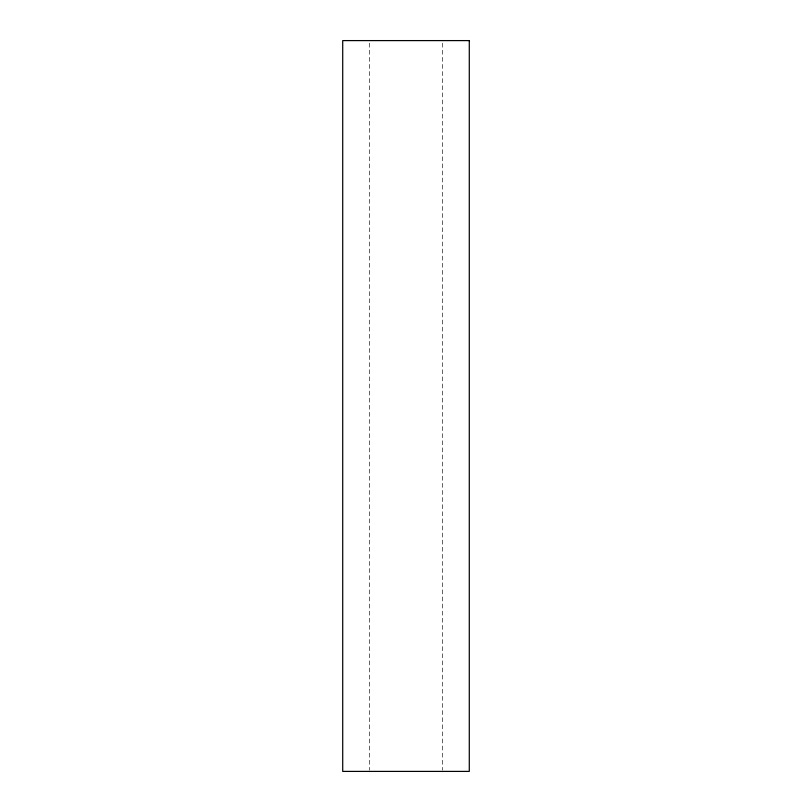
<?xml version="1.0" encoding="UTF-8"?>
<svg xmlns="http://www.w3.org/2000/svg" width="812" height="812" viewBox="0 0 812 812"><rect width="100%" height="100%" fill="white"/><g stroke="black" fill="none" stroke-linecap="round" stroke-linejoin="round"><path stroke-width="0.61" stroke-dasharray="4.06 3.04" d="M442.54 43.137L442.54 770.131M369.46 43.137L369.46 770.131"/><path stroke-width="1.22" d="M469.285 40.6L342.715 40.6L342.715 771.4L469.285 771.4L469.285 40.6"/></g></svg>
